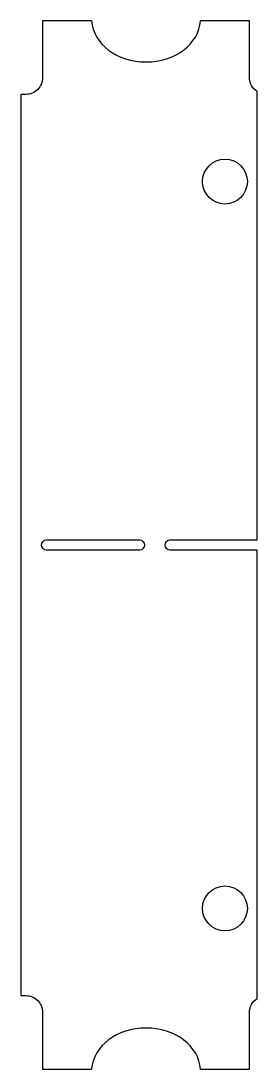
# Model space of a CAD drawing. Header units: millimetres. Extents: x -88 to 52, y -307 to 313.
import ezdxf

# ---------------------------------------------------------------- set-up
doc = ezdxf.new("R2010")
doc.units = ezdxf.units.MM

msp = doc.modelspace()

# ---------------------------------------------------------------- linework, layer by layer
for points in [[(-46.5, 313.38), (-75.55, 313.38), (-75.55, 279.88, -0.414214), (-85.55, 269.88), (-88.42, 269.88), (-88.42, 3.32, -0.052736), (-88.42, 2.68), (-88.42, -263.88), (-85.55, -263.88, -0.414214), (-75.55, -273.88), (-75.55, -307.38), (-46.5, -307.38)], [(18.05, -307.38), (47.1, -307.38), (47.1, -273.88, -0.251642), (51.58, -265.54), (51.58, 0), (0, 0, -1), (0, 6), (51.58, 6), (51.58, 271.54, -0.251642), (47.1, 279.88), (47.1, 313.38), (18.05, 313.38)]]:
    msp.add_lwpolyline(points, format="xyb")
msp.add_lwpolyline([(-73.2, 0, -1), (-73.2, 6), (-18.2, 6, -1), (-18.2, 0)], format="xyb", close=True)
for centre in [(32.54, 218.26), (32.54, -212.26)]:
    msp.add_circle(centre, 13.3)
for centre, start_param, end_param in [((-14.22, 314.88), 0.058285, 3.083307), ((-14.22, -308.88), 3.199878, 6.2249)]:
    msp.add_ellipse(centre, major_axis=(-32.33, 0), ratio=0.796549, start_param=start_param, end_param=end_param)

doc.saveas('drawing.dxf')
